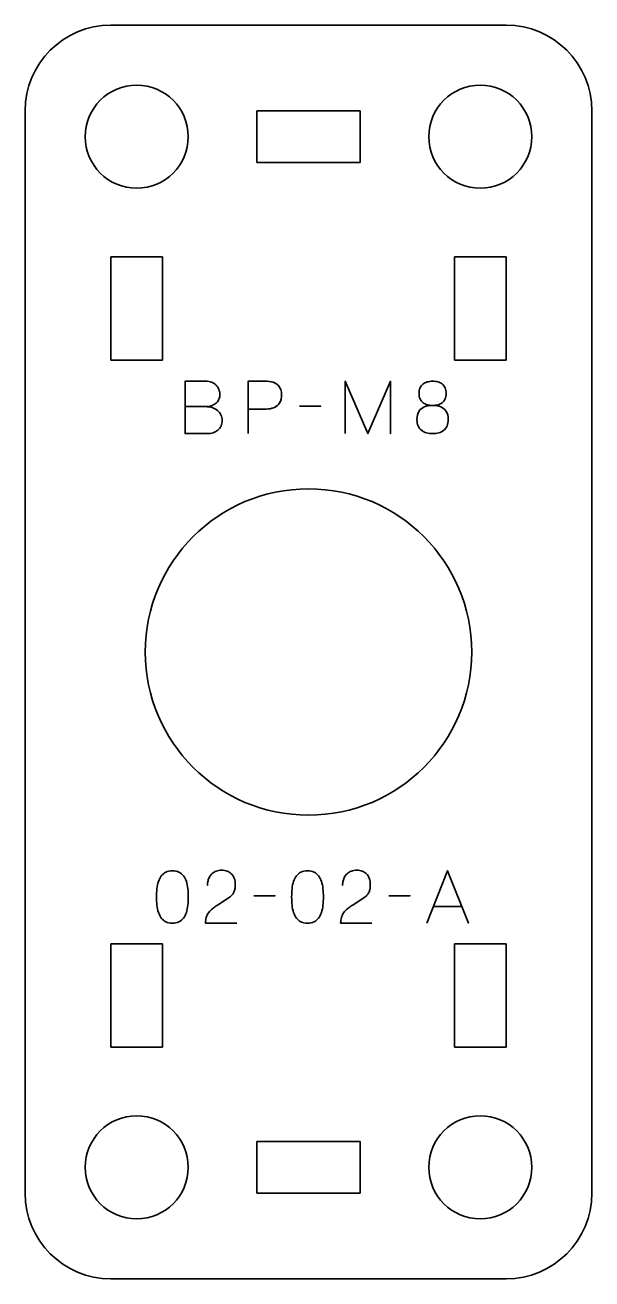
# Model space of a CAD drawing. Header units: centimetres. Extents: x -40 to 171, y -20 to 141.
# Drawn here: x 80.85 to 84.15, y 91.5 to 98.8 of the extents above; entities that cross this region are included whole.
import ezdxf

# ---------------------------------------------------------------- set-up
doc = ezdxf.new("R2010")
doc.units = ezdxf.units.CM
doc.header["$MEASUREMENT"] = 0
doc.layers.add('Layer 1', color=7, linetype='Continuous')

msp = doc.modelspace()

# ---------------------------------------------------------------- linework, layer by layer
at = {"layer": 'Layer 1', "color": 250, "lineweight": 35}
for points, knots in [([(83.65004, 91.50002), (83.65004, 91.50002), (81.35004, 91.50002), (81.35004, 91.50002), (81.35004, 91.50002), (81.07395, 91.50002), (80.85004, 91.72393), (80.85004, 92.00002), (80.85004, 92.00002), (80.85004, 92.00002), (80.85004, 98.30002), (80.85004, 98.30002), (80.85004, 98.30002), (80.85004, 98.57611), (81.07395, 98.80002), (81.35004, 98.80002), (81.35004, 98.80002), (81.35004, 98.80002), (83.65004, 98.80002), (83.65004, 98.80002), (83.65004, 98.80002), (83.92613, 98.80002), (84.15004, 98.57611), (84.15004, 98.30002), (84.15004, 98.30002), (84.15004, 98.30002), (84.15004, 92.00002), (84.15004, 92.00002), (84.15004, 92.00002), (84.15004, 91.72393), (83.92613, 91.50002), (83.65004, 91.50002)], [0, 0, 0, 0, 0.125, 0.125, 0.125, 0.125, 0.25, 0.25, 0.25, 0.25, 0.375, 0.375, 0.375, 0.375, 0.5, 0.5, 0.5, 0.5, 0.625, 0.625, 0.625, 0.625, 0.75, 0.75, 0.75, 0.75, 0.875, 0.875, 0.875, 0.875, 1, 1, 1, 1]), ([(81.20004, 98.15002), (81.20004, 98.31568), (81.33438, 98.45002), (81.50004, 98.45002), (81.50004, 98.45002), (81.6657, 98.45002), (81.80004, 98.31568), (81.80004, 98.15002), (81.80004, 98.15002), (81.80004, 97.98436), (81.6657, 97.85002), (81.50004, 97.85002), (81.50004, 97.85002), (81.33438, 97.85002), (81.20004, 97.98436), (81.20004, 98.15002)], [0, 0, 0, 0, 0.25, 0.25, 0.25, 0.25, 0.5, 0.5, 0.5, 0.5, 0.75, 0.75, 0.75, 0.75, 1, 1, 1, 1]), ([(83.20004, 98.15002), (83.20004, 98.31568), (83.33438, 98.45002), (83.50004, 98.45002), (83.50004, 98.45002), (83.6657, 98.45002), (83.80004, 98.31568), (83.80004, 98.15002), (83.80004, 98.15002), (83.80004, 97.98436), (83.6657, 97.85002), (83.50004, 97.85002), (83.50004, 97.85002), (83.33438, 97.85002), (83.20004, 97.98436), (83.20004, 98.15002)], [0, 0, 0, 0, 0.25, 0.25, 0.25, 0.25, 0.5, 0.5, 0.5, 0.5, 0.75, 0.75, 0.75, 0.75, 1, 1, 1, 1]), ([(82.20004, 98.00002), (82.20004, 98.00002), (82.20004, 98.30002), (82.20004, 98.30002), (82.20004, 98.30002), (82.20004, 98.30002), (82.80004, 98.30002), (82.80004, 98.30002), (82.80004, 98.30002), (82.80004, 98.30002), (82.80004, 98.00002), (82.80004, 98.00002), (82.80004, 98.00002), (82.80004, 98.00002), (82.20004, 98.00002), (82.20004, 98.00002)], [0, 0, 0, 0, 0.25, 0.25, 0.25, 0.25, 0.5, 0.5, 0.5, 0.5, 0.75, 0.75, 0.75, 0.75, 1, 1, 1, 1]), ([(81.35004, 96.85002), (81.35004, 96.85002), (81.35004, 97.45002), (81.35004, 97.45002), (81.35004, 97.45002), (81.35004, 97.45002), (81.65004, 97.45002), (81.65004, 97.45002), (81.65004, 97.45002), (81.65004, 97.45002), (81.65004, 96.85002), (81.65004, 96.85002), (81.65004, 96.85002), (81.65004, 96.85002), (81.35004, 96.85002), (81.35004, 96.85002)], [0, 0, 0, 0, 0.25, 0.25, 0.25, 0.25, 0.5, 0.5, 0.5, 0.5, 0.75, 0.75, 0.75, 0.75, 1, 1, 1, 1]), ([(83.35004, 96.85002), (83.35004, 96.85002), (83.35004, 97.45002), (83.35004, 97.45002), (83.35004, 97.45002), (83.35004, 97.45002), (83.65004, 97.45002), (83.65004, 97.45002), (83.65004, 97.45002), (83.65004, 97.45002), (83.65004, 96.85002), (83.65004, 96.85002), (83.65004, 96.85002), (83.65004, 96.85002), (83.35004, 96.85002), (83.35004, 96.85002)], [0, 0, 0, 0, 0.25, 0.25, 0.25, 0.25, 0.5, 0.5, 0.5, 0.5, 0.75, 0.75, 0.75, 0.75, 1, 1, 1, 1]), ([(82.5, 96.1), (83.02459, 96.1), (83.45, 95.67459), (83.45, 95.15), (83.45, 95.15), (83.45, 94.62541), (83.02459, 94.2), (82.5, 94.2), (82.5, 94.2), (81.97541, 94.2), (81.55, 94.62541), (81.55, 95.15), (81.55, 95.15), (81.55, 95.67459), (81.97541, 96.1), (82.5, 96.1)], [0, 0, 0, 0, 0.25, 0.25, 0.25, 0.25, 0.5, 0.5, 0.5, 0.5, 0.75, 0.75, 0.75, 0.75, 1, 1, 1, 1]), ([(81.35004, 92.85002), (81.35004, 92.85002), (81.35004, 93.45002), (81.35004, 93.45002), (81.35004, 93.45002), (81.35004, 93.45002), (81.65004, 93.45002), (81.65004, 93.45002), (81.65004, 93.45002), (81.65004, 93.45002), (81.65004, 92.85002), (81.65004, 92.85002), (81.65004, 92.85002), (81.65004, 92.85002), (81.35004, 92.85002), (81.35004, 92.85002)], [0, 0, 0, 0, 0.25, 0.25, 0.25, 0.25, 0.5, 0.5, 0.5, 0.5, 0.75, 0.75, 0.75, 0.75, 1, 1, 1, 1]), ([(83.35004, 92.85002), (83.35004, 92.85002), (83.35004, 93.45002), (83.35004, 93.45002), (83.35004, 93.45002), (83.35004, 93.45002), (83.65004, 93.45002), (83.65004, 93.45002), (83.65004, 93.45002), (83.65004, 93.45002), (83.65004, 92.85002), (83.65004, 92.85002), (83.65004, 92.85002), (83.65004, 92.85002), (83.35004, 92.85002), (83.35004, 92.85002)], [0, 0, 0, 0, 0.25, 0.25, 0.25, 0.25, 0.5, 0.5, 0.5, 0.5, 0.75, 0.75, 0.75, 0.75, 1, 1, 1, 1]), ([(81.20004, 92.15002), (81.20004, 92.31568), (81.33438, 92.45002), (81.50004, 92.45002), (81.50004, 92.45002), (81.6657, 92.45002), (81.80004, 92.31568), (81.80004, 92.15002), (81.80004, 92.15002), (81.80004, 91.98436), (81.6657, 91.85002), (81.50004, 91.85002), (81.50004, 91.85002), (81.33438, 91.85002), (81.20004, 91.98436), (81.20004, 92.15002)], [0, 0, 0, 0, 0.25, 0.25, 0.25, 0.25, 0.5, 0.5, 0.5, 0.5, 0.75, 0.75, 0.75, 0.75, 1, 1, 1, 1]), ([(83.20004, 92.15002), (83.20004, 92.31568), (83.33438, 92.45002), (83.50004, 92.45002), (83.50004, 92.45002), (83.6657, 92.45002), (83.80004, 92.31568), (83.80004, 92.15002), (83.80004, 92.15002), (83.80004, 91.98436), (83.6657, 91.85002), (83.50004, 91.85002), (83.50004, 91.85002), (83.33438, 91.85002), (83.20004, 91.98436), (83.20004, 92.15002)], [0, 0, 0, 0, 0.25, 0.25, 0.25, 0.25, 0.5, 0.5, 0.5, 0.5, 0.75, 0.75, 0.75, 0.75, 1, 1, 1, 1]), ([(82.20004, 92.00002), (82.20004, 92.00002), (82.20004, 92.30002), (82.20004, 92.30002), (82.20004, 92.30002), (82.20004, 92.30002), (82.80004, 92.30002), (82.80004, 92.30002), (82.80004, 92.30002), (82.80004, 92.30002), (82.80004, 92.00002), (82.80004, 92.00002), (82.80004, 92.00002), (82.80004, 92.00002), (82.20004, 92.00002), (82.20004, 92.00002)], [0, 0, 0, 0, 0.25, 0.25, 0.25, 0.25, 0.5, 0.5, 0.5, 0.5, 0.75, 0.75, 0.75, 0.75, 1, 1, 1, 1])]:
    msp.add_open_spline(points, degree=3, knots=knots, dxfattribs=at)
at = {"layer": 'Layer 1', "color": 30, "lineweight": 35}
for points, knots in [([(81.78182, 96.5786), (81.78182, 96.5786), (81.89908, 96.5786), (81.89908, 96.5786), (81.89908, 96.5786), (81.91432, 96.57867), (81.9273, 96.58078), (81.93824, 96.58495), (81.93824, 96.58495), (81.94911, 96.58904), (81.95792, 96.59461), (81.96477, 96.6016), (81.96477, 96.6016), (81.97161, 96.60858), (81.97655, 96.61648), (81.97966, 96.62523), (81.97966, 96.62523), (81.98269, 96.63391), (81.9841, 96.64294), (81.98375, 96.65225), (81.98375, 96.65225), (81.98332, 96.66157), (81.98135, 96.6706), (81.97782, 96.67942), (81.97782, 96.67942), (81.97436, 96.68824), (81.96914, 96.69621), (81.9623, 96.70334), (81.9623, 96.70334), (81.95546, 96.71046), (81.94692, 96.71611), (81.93655, 96.72027), (81.93655, 96.72027), (81.92617, 96.7245), (81.91397, 96.72669), (81.89993, 96.72676), (81.89993, 96.72676), (81.89993, 96.72676), (81.78182, 96.72676), (81.78182, 96.72676), (81.78182, 96.72676), (81.78182, 96.72676), (81.78182, 96.42154), (81.78182, 96.42154), (81.78182, 96.42154), (81.78182, 96.42154), (81.91178, 96.42154), (81.91178, 96.42154), (81.91178, 96.42154), (81.92392, 96.42154), (81.93521, 96.4233), (81.94565, 96.42676), (81.94565, 96.42676), (81.95609, 96.43029), (81.96519, 96.4353), (81.97309, 96.442), (81.97309, 96.442), (81.98093, 96.44863), (81.98706, 96.45668), (81.99144, 96.4662), (81.99144, 96.4662), (81.99581, 96.47573), (81.99807, 96.48652), (81.99814, 96.49859), (81.99814, 96.49859), (81.99786, 96.51072), (81.99532, 96.52166), (81.99045, 96.53146), (81.99045, 96.53146), (81.98558, 96.54127), (81.97881, 96.54967), (81.97006, 96.55672), (81.97006, 96.55672), (81.96131, 96.56371), (81.95087, 96.56914), (81.93887, 96.57288), (81.93887, 96.57288), (81.92688, 96.57662), (81.91362, 96.57852), (81.89908, 96.5786), (81.89908, 96.5786), (81.91362, 96.57852), (81.92688, 96.57662), (81.93887, 96.57288), (81.93887, 96.57288), (81.95087, 96.56914), (81.96131, 96.56371), (81.97006, 96.55672), (81.97006, 96.55672), (81.97881, 96.54967), (81.98558, 96.54127), (81.99045, 96.53146), (81.99045, 96.53146), (81.99532, 96.52166), (81.99786, 96.51072), (81.99814, 96.49859), (81.99814, 96.49859), (81.99807, 96.48652), (81.99581, 96.47573), (81.99144, 96.4662), (81.99144, 96.4662), (81.98706, 96.45668), (81.98093, 96.44863), (81.97309, 96.442), (81.97309, 96.442), (81.96519, 96.4353), (81.95609, 96.43029), (81.94565, 96.42676), (81.94565, 96.42676), (81.93521, 96.4233), (81.92392, 96.42154), (81.91178, 96.42154), (81.91178, 96.42154), (81.91178, 96.42154), (81.78182, 96.42154), (81.78182, 96.42154), (81.78182, 96.42154), (81.78182, 96.42154), (81.78182, 96.72676), (81.78182, 96.72676), (81.78182, 96.72676), (81.78182, 96.72676), (81.89993, 96.72676), (81.89993, 96.72676), (81.89993, 96.72676), (81.91397, 96.72669), (81.92617, 96.7245), (81.93655, 96.72027), (81.93655, 96.72027), (81.94692, 96.71611), (81.95546, 96.71046), (81.9623, 96.70334), (81.9623, 96.70334), (81.96914, 96.69621), (81.97436, 96.68824), (81.97782, 96.67942), (81.97782, 96.67942), (81.98135, 96.6706), (81.98332, 96.66157), (81.98375, 96.65225), (81.98375, 96.65225), (81.9841, 96.64294), (81.98269, 96.63391), (81.97966, 96.62523), (81.97966, 96.62523), (81.97655, 96.61648), (81.97161, 96.60858), (81.96477, 96.6016), (81.96477, 96.6016), (81.95792, 96.59461), (81.94911, 96.58904), (81.93824, 96.58495), (81.93824, 96.58495), (81.9273, 96.58078), (81.91432, 96.57867), (81.89908, 96.5786), (81.89908, 96.5786), (81.89908, 96.5786), (81.78182, 96.5786), (81.78182, 96.5786)], [0, 0, 0, 0, 0.025, 0.025, 0.025, 0.025, 0.05, 0.05, 0.05, 0.05, 0.075, 0.075, 0.075, 0.075, 0.1, 0.1, 0.1, 0.1, 0.125, 0.125, 0.125, 0.125, 0.15, 0.15, 0.15, 0.15, 0.175, 0.175, 0.175, 0.175, 0.2, 0.2, 0.2, 0.2, 0.225, 0.225, 0.225, 0.225, 0.25, 0.25, 0.25, 0.25, 0.275, 0.275, 0.275, 0.275, 0.3, 0.3, 0.3, 0.3, 0.325, 0.325, 0.325, 0.325, 0.35, 0.35, 0.35, 0.35, 0.375, 0.375, 0.375, 0.375, 0.4, 0.4, 0.4, 0.4, 0.425, 0.425, 0.425, 0.425, 0.45, 0.45, 0.45, 0.45, 0.475, 0.475, 0.475, 0.475, 0.5, 0.5, 0.5, 0.5, 0.525, 0.525, 0.525, 0.525, 0.55, 0.55, 0.55, 0.55, 0.575, 0.575, 0.575, 0.575, 0.6, 0.6, 0.6, 0.6, 0.625, 0.625, 0.625, 0.625, 0.65, 0.65, 0.65, 0.65, 0.675, 0.675, 0.675, 0.675, 0.7, 0.7, 0.7, 0.7, 0.725, 0.725, 0.725, 0.725, 0.75, 0.75, 0.75, 0.75, 0.775, 0.775, 0.775, 0.775, 0.8, 0.8, 0.8, 0.8, 0.825, 0.825, 0.825, 0.825, 0.85, 0.85, 0.85, 0.85, 0.875, 0.875, 0.875, 0.875, 0.9, 0.9, 0.9, 0.9, 0.925, 0.925, 0.925, 0.925, 0.95, 0.95, 0.95, 0.95, 0.975, 0.975, 0.975, 0.975, 1, 1, 1, 1]), ([(82.148, 96.42154), (82.148, 96.42154), (82.148, 96.72676), (82.148, 96.72676), (82.148, 96.72676), (82.148, 96.72676), (82.24537, 96.72676), (82.24537, 96.72676), (82.24537, 96.72676), (82.26484, 96.72669), (82.28085, 96.7245), (82.29348, 96.72027), (82.29348, 96.72027), (82.30604, 96.71611), (82.31592, 96.71032), (82.32305, 96.70298), (82.32305, 96.70298), (82.33017, 96.69572), (82.33525, 96.68739), (82.33836, 96.67801), (82.33836, 96.67801), (82.34139, 96.66862), (82.34315, 96.65882), (82.34358, 96.64844), (82.34358, 96.64844), (82.34407, 96.63807), (82.34287, 96.62791), (82.34005, 96.61804), (82.34005, 96.61804), (82.33716, 96.60816), (82.33229, 96.5992), (82.3253, 96.59115), (82.3253, 96.59115), (82.31839, 96.58311), (82.30901, 96.57669), (82.29722, 96.57196), (82.29722, 96.57196), (82.28544, 96.56717), (82.27084, 96.56477), (82.25341, 96.56463), (82.25341, 96.56463), (82.25341, 96.56463), (82.148, 96.56463), (82.148, 96.56463), (82.148, 96.56463), (82.148, 96.56463), (82.25341, 96.56463), (82.25341, 96.56463), (82.25341, 96.56463), (82.27048, 96.56477), (82.28495, 96.56717), (82.29666, 96.57196), (82.29666, 96.57196), (82.30844, 96.57669), (82.31783, 96.58311), (82.32488, 96.59115), (82.32488, 96.59115), (82.33187, 96.5992), (82.33688, 96.60816), (82.33984, 96.61804), (82.33984, 96.61804), (82.3428, 96.62791), (82.34407, 96.63807), (82.34358, 96.64844), (82.34358, 96.64844), (82.34315, 96.65882), (82.34139, 96.66862), (82.33822, 96.67801), (82.33822, 96.67801), (82.33511, 96.68739), (82.32989, 96.69572), (82.32276, 96.70298), (82.32276, 96.70298), (82.31557, 96.71032), (82.30569, 96.71611), (82.29313, 96.72027), (82.29313, 96.72027), (82.2805, 96.7245), (82.26463, 96.72669), (82.24537, 96.72676), (82.24537, 96.72676), (82.24537, 96.72676), (82.148, 96.72676), (82.148, 96.72676), (82.148, 96.72676), (82.148, 96.72676), (82.148, 96.42154), (82.148, 96.42154)], [0, 0, 0, 0, 0.0454545, 0.0454545, 0.0454545, 0.0454545, 0.0909091, 0.0909091, 0.0909091, 0.0909091, 0.1363636, 0.1363636, 0.1363636, 0.1363636, 0.1818182, 0.1818182, 0.1818182, 0.1818182, 0.2272727, 0.2272727, 0.2272727, 0.2272727, 0.2727273, 0.2727273, 0.2727273, 0.2727273, 0.3181818, 0.3181818, 0.3181818, 0.3181818, 0.3636364, 0.3636364, 0.3636364, 0.3636364, 0.4090909, 0.4090909, 0.4090909, 0.4090909, 0.4545455, 0.4545455, 0.4545455, 0.4545455, 0.5, 0.5, 0.5, 0.5, 0.5454545, 0.5454545, 0.5454545, 0.5454545, 0.5909091, 0.5909091, 0.5909091, 0.5909091, 0.6363636, 0.6363636, 0.6363636, 0.6363636, 0.6818182, 0.6818182, 0.6818182, 0.6818182, 0.7272727, 0.7272727, 0.7272727, 0.7272727, 0.7727273, 0.7727273, 0.7727273, 0.7727273, 0.8181818, 0.8181818, 0.8181818, 0.8181818, 0.8636364, 0.8636364, 0.8636364, 0.8636364, 0.9090909, 0.9090909, 0.9090909, 0.9090909, 0.9545455, 0.9545455, 0.9545455, 0.9545455, 1, 1, 1, 1]), ([(82.71441, 96.42154), (82.71441, 96.42154), (82.71441, 96.72676), (82.71441, 96.72676), (82.71441, 96.72676), (82.71441, 96.72676), (82.84564, 96.42154), (82.84564, 96.42154), (82.84564, 96.42154), (82.84564, 96.42154), (82.9773, 96.72676), (82.9773, 96.72676), (82.9773, 96.72676), (82.9773, 96.72676), (82.9773, 96.42154), (82.9773, 96.42154), (82.9773, 96.42154), (82.9773, 96.42154), (82.9773, 96.72676), (82.9773, 96.72676), (82.9773, 96.72676), (82.9773, 96.72676), (82.84564, 96.42154), (82.84564, 96.42154), (82.84564, 96.42154), (82.84564, 96.42154), (82.71441, 96.72676), (82.71441, 96.72676), (82.71441, 96.72676), (82.71441, 96.72676), (82.71441, 96.42154), (82.71441, 96.42154)], [0, 0, 0, 0, 0.125, 0.125, 0.125, 0.125, 0.25, 0.25, 0.25, 0.25, 0.375, 0.375, 0.375, 0.375, 0.5, 0.5, 0.5, 0.5, 0.625, 0.625, 0.625, 0.625, 0.75, 0.75, 0.75, 0.75, 0.875, 0.875, 0.875, 0.875, 1, 1, 1, 1]), ([(83.22241, 96.58537), (83.23327, 96.58537), (83.24343, 96.58664), (83.25296, 96.58918), (83.25296, 96.58918), (83.26241, 96.59179), (83.27074, 96.59588), (83.278, 96.60146), (83.278, 96.60146), (83.2852, 96.60703), (83.29084, 96.6143), (83.29494, 96.62326), (83.29494, 96.62326), (83.29903, 96.63215), (83.30107, 96.64294), (83.30114, 96.65564), (83.30114, 96.65564), (83.30107, 96.66834), (83.2991, 96.67921), (83.29522, 96.68824), (83.29522, 96.68824), (83.29134, 96.69727), (83.28583, 96.70468), (83.27878, 96.71039), (83.27878, 96.71039), (83.27172, 96.71604), (83.2634, 96.7202), (83.2538, 96.72281), (83.2538, 96.72281), (83.24428, 96.72542), (83.23376, 96.72655), (83.22241, 96.72634), (83.22241, 96.72634), (83.21105, 96.7262), (83.20053, 96.72471), (83.19101, 96.7221), (83.19101, 96.7221), (83.18141, 96.71942), (83.17309, 96.71533), (83.16603, 96.70976), (83.16603, 96.70976), (83.15898, 96.70418), (83.15347, 96.69692), (83.14959, 96.68803), (83.14959, 96.68803), (83.14571, 96.67907), (83.14374, 96.66834), (83.14367, 96.65564), (83.14367, 96.65564), (83.14374, 96.64294), (83.14578, 96.63215), (83.14988, 96.62326), (83.14988, 96.62326), (83.15397, 96.6143), (83.15961, 96.60703), (83.16688, 96.60146), (83.16688, 96.60146), (83.17408, 96.59588), (83.1824, 96.59179), (83.19186, 96.58918), (83.19186, 96.58918), (83.20138, 96.58664), (83.21154, 96.58537), (83.22241, 96.58537)], [0, 0, 0, 0, 0.0625, 0.0625, 0.0625, 0.0625, 0.125, 0.125, 0.125, 0.125, 0.1875, 0.1875, 0.1875, 0.1875, 0.25, 0.25, 0.25, 0.25, 0.3125, 0.3125, 0.3125, 0.3125, 0.375, 0.375, 0.375, 0.375, 0.4375, 0.4375, 0.4375, 0.4375, 0.5, 0.5, 0.5, 0.5, 0.5625, 0.5625, 0.5625, 0.5625, 0.625, 0.625, 0.625, 0.625, 0.6875, 0.6875, 0.6875, 0.6875, 0.75, 0.75, 0.75, 0.75, 0.8125, 0.8125, 0.8125, 0.8125, 0.875, 0.875, 0.875, 0.875, 0.9375, 0.9375, 0.9375, 0.9375, 1, 1, 1, 1]), ([(83.22241, 96.58537), (83.23327, 96.58537), (83.24343, 96.58664), (83.25296, 96.58918), (83.25296, 96.58918), (83.26241, 96.59179), (83.27074, 96.59588), (83.278, 96.60146), (83.278, 96.60146), (83.2852, 96.60703), (83.29084, 96.6143), (83.29494, 96.62326), (83.29494, 96.62326), (83.29903, 96.63215), (83.30107, 96.64294), (83.30114, 96.65564), (83.30114, 96.65564), (83.30107, 96.66834), (83.2991, 96.67921), (83.29522, 96.68824), (83.29522, 96.68824), (83.29134, 96.69727), (83.28583, 96.70468), (83.27878, 96.71039), (83.27878, 96.71039), (83.27172, 96.71604), (83.2634, 96.7202), (83.2538, 96.72281), (83.2538, 96.72281), (83.24428, 96.72542), (83.23376, 96.72655), (83.22241, 96.72634), (83.22241, 96.72634), (83.21105, 96.7262), (83.20053, 96.72471), (83.19101, 96.7221), (83.19101, 96.7221), (83.18141, 96.71942), (83.17309, 96.71533), (83.16603, 96.70976), (83.16603, 96.70976), (83.15898, 96.70418), (83.15347, 96.69692), (83.14959, 96.68803), (83.14959, 96.68803), (83.14571, 96.67907), (83.14374, 96.66834), (83.14367, 96.65564), (83.14367, 96.65564), (83.14374, 96.64294), (83.14578, 96.63215), (83.14988, 96.62326), (83.14988, 96.62326), (83.15397, 96.6143), (83.15961, 96.60703), (83.16688, 96.60146), (83.16688, 96.60146), (83.17408, 96.59588), (83.1824, 96.59179), (83.19186, 96.58918), (83.19186, 96.58918), (83.20138, 96.58664), (83.21154, 96.58537), (83.22241, 96.58537)], [0, 0, 0, 0, 0.0625, 0.0625, 0.0625, 0.0625, 0.125, 0.125, 0.125, 0.125, 0.1875, 0.1875, 0.1875, 0.1875, 0.25, 0.25, 0.25, 0.25, 0.3125, 0.3125, 0.3125, 0.3125, 0.375, 0.375, 0.375, 0.375, 0.4375, 0.4375, 0.4375, 0.4375, 0.5, 0.5, 0.5, 0.5, 0.5625, 0.5625, 0.5625, 0.5625, 0.625, 0.625, 0.625, 0.625, 0.6875, 0.6875, 0.6875, 0.6875, 0.75, 0.75, 0.75, 0.75, 0.8125, 0.8125, 0.8125, 0.8125, 0.875, 0.875, 0.875, 0.875, 0.9375, 0.9375, 0.9375, 0.9375, 1, 1, 1, 1]), ([(82.44856, 96.58114), (82.44856, 96.58114), (82.57175, 96.58114), (82.57175, 96.58114), (82.57175, 96.58114), (82.57175, 96.58114), (82.44856, 96.58114), (82.44856, 96.58114)], [0, 0, 0, 0, 0.5, 0.5, 0.5, 0.5, 1, 1, 1, 1]), ([(83.22241, 96.42154), (83.23511, 96.42154), (83.24696, 96.42302), (83.25797, 96.42613), (83.25797, 96.42613), (83.26897, 96.42923), (83.27864, 96.4341), (83.28703, 96.44073), (83.28703, 96.44073), (83.29536, 96.44729), (83.30192, 96.45576), (83.30665, 96.4662), (83.30665, 96.4662), (83.31138, 96.47657), (83.31377, 96.48906), (83.31384, 96.50367), (83.31384, 96.50367), (83.3137, 96.52307), (83.30989, 96.5388), (83.30234, 96.5508), (83.30234, 96.5508), (83.2948, 96.56286), (83.28421, 96.57161), (83.27059, 96.57718), (83.27059, 96.57718), (83.25691, 96.58269), (83.24089, 96.58544), (83.22241, 96.58537), (83.22241, 96.58537), (83.20399, 96.58544), (83.1879, 96.58269), (83.17436, 96.57718), (83.17436, 96.57718), (83.16074, 96.57161), (83.15023, 96.56286), (83.14275, 96.5508), (83.14275, 96.5508), (83.13527, 96.5388), (83.13146, 96.52307), (83.13139, 96.50367), (83.13139, 96.50367), (83.13146, 96.48906), (83.13386, 96.47657), (83.13859, 96.4662), (83.13859, 96.4662), (83.14331, 96.45576), (83.1498, 96.44729), (83.1582, 96.44073), (83.1582, 96.44073), (83.16653, 96.4341), (83.17612, 96.42923), (83.18713, 96.42613), (83.18713, 96.42613), (83.19806, 96.42302), (83.20985, 96.42154), (83.22241, 96.42154)], [0, 0, 0, 0, 0.0714286, 0.0714286, 0.0714286, 0.0714286, 0.1428571, 0.1428571, 0.1428571, 0.1428571, 0.2142857, 0.2142857, 0.2142857, 0.2142857, 0.2857143, 0.2857143, 0.2857143, 0.2857143, 0.3571429, 0.3571429, 0.3571429, 0.3571429, 0.4285714, 0.4285714, 0.4285714, 0.4285714, 0.5, 0.5, 0.5, 0.5, 0.5714286, 0.5714286, 0.5714286, 0.5714286, 0.6428571, 0.6428571, 0.6428571, 0.6428571, 0.7142857, 0.7142857, 0.7142857, 0.7142857, 0.7857143, 0.7857143, 0.7857143, 0.7857143, 0.8571429, 0.8571429, 0.8571429, 0.8571429, 0.9285714, 0.9285714, 0.9285714, 0.9285714, 1, 1, 1, 1]), ([(83.22241, 96.42154), (83.23511, 96.42154), (83.24696, 96.42302), (83.25797, 96.42613), (83.25797, 96.42613), (83.26897, 96.42923), (83.27864, 96.4341), (83.28703, 96.44073), (83.28703, 96.44073), (83.29536, 96.44729), (83.30192, 96.45576), (83.30665, 96.4662), (83.30665, 96.4662), (83.31138, 96.47657), (83.31377, 96.48906), (83.31384, 96.50367), (83.31384, 96.50367), (83.3137, 96.52307), (83.30989, 96.5388), (83.30234, 96.5508), (83.30234, 96.5508), (83.2948, 96.56286), (83.28421, 96.57161), (83.27059, 96.57718), (83.27059, 96.57718), (83.25691, 96.58269), (83.24089, 96.58544), (83.22241, 96.58537), (83.22241, 96.58537), (83.20399, 96.58544), (83.1879, 96.58269), (83.17436, 96.57718), (83.17436, 96.57718), (83.16074, 96.57161), (83.15023, 96.56286), (83.14275, 96.5508), (83.14275, 96.5508), (83.13527, 96.5388), (83.13146, 96.52307), (83.13139, 96.50367), (83.13139, 96.50367), (83.13146, 96.48906), (83.13386, 96.47657), (83.13859, 96.4662), (83.13859, 96.4662), (83.14331, 96.45576), (83.1498, 96.44729), (83.1582, 96.44073), (83.1582, 96.44073), (83.16653, 96.4341), (83.17612, 96.42923), (83.18713, 96.42613), (83.18713, 96.42613), (83.19806, 96.42302), (83.20985, 96.42154), (83.22241, 96.42154)], [0, 0, 0, 0, 0.0714286, 0.0714286, 0.0714286, 0.0714286, 0.1428571, 0.1428571, 0.1428571, 0.1428571, 0.2142857, 0.2142857, 0.2142857, 0.2142857, 0.2857143, 0.2857143, 0.2857143, 0.2857143, 0.3571429, 0.3571429, 0.3571429, 0.3571429, 0.4285714, 0.4285714, 0.4285714, 0.4285714, 0.5, 0.5, 0.5, 0.5, 0.5714286, 0.5714286, 0.5714286, 0.5714286, 0.6428571, 0.6428571, 0.6428571, 0.6428571, 0.7142857, 0.7142857, 0.7142857, 0.7142857, 0.7857143, 0.7857143, 0.7857143, 0.7857143, 0.8571429, 0.8571429, 0.8571429, 0.8571429, 0.9285714, 0.9285714, 0.9285714, 0.9285714, 1, 1, 1, 1]), ([(82.08197, 93.57154), (82.08197, 93.57154), (81.90036, 93.57154), (81.90036, 93.57154), (81.90036, 93.57154), (81.90071, 93.58382), (81.90226, 93.59468), (81.90488, 93.604), (81.90488, 93.604), (81.90756, 93.61331), (81.91115, 93.62149), (81.9156, 93.62855), (81.9156, 93.62855), (81.92012, 93.6356), (81.92527, 93.64188), (81.93112, 93.64739), (81.93112, 93.64739), (81.93698, 93.65296), (81.94326, 93.65804), (81.95003, 93.66284), (81.95003, 93.66284), (81.9568, 93.66757), (81.96379, 93.67229), (81.97106, 93.67695), (81.97106, 93.67695), (81.97106, 93.67695), (82.04345, 93.72521), (82.04345, 93.72521), (82.04345, 93.72521), (82.05085, 93.73043), (82.05664, 93.73614), (82.06073, 93.74228), (82.06073, 93.74228), (82.06489, 93.74842), (82.06779, 93.75491), (82.06955, 93.76176), (82.06955, 93.76176), (82.07124, 93.76853), (82.0723, 93.77551), (82.07265, 93.78257), (82.07265, 93.78257), (82.07301, 93.7897), (82.07315, 93.79682), (82.07308, 93.80395), (82.07308, 93.80395), (82.07308, 93.8098), (82.0723, 93.81608), (82.07075, 93.82286), (82.07075, 93.82286), (82.06913, 93.82956), (82.06659, 93.83626), (82.06299, 93.84289), (82.06299, 93.84289), (82.05939, 93.84953), (82.05459, 93.85559), (82.0486, 93.8611), (82.0486, 93.8611), (82.0426, 93.86653), (82.03519, 93.8709), (82.02637, 93.87422), (82.02637, 93.87422), (82.01755, 93.87754), (82.00718, 93.87923), (81.99519, 93.8793), (81.99519, 93.8793), (81.98312, 93.87923), (81.97247, 93.87754), (81.96329, 93.87429), (81.96329, 93.87429), (81.95412, 93.87105), (81.94629, 93.86653), (81.9398, 93.86082), (81.9398, 93.86082), (81.93331, 93.8551), (81.92809, 93.84847), (81.924, 93.84106), (81.924, 93.84106), (81.9199, 93.83365), (81.91694, 93.82575), (81.91504, 93.81742), (81.91504, 93.81742), (81.91313, 93.8091), (81.91221, 93.80063), (81.91221, 93.79209), (81.91221, 93.79209), (81.91221, 93.80063), (81.91313, 93.8091), (81.91504, 93.81742), (81.91504, 93.81742), (81.91694, 93.82575), (81.9199, 93.83365), (81.924, 93.84106), (81.924, 93.84106), (81.92809, 93.84847), (81.93331, 93.8551), (81.9398, 93.86082), (81.9398, 93.86082), (81.94629, 93.86653), (81.95412, 93.87105), (81.96329, 93.87429), (81.96329, 93.87429), (81.97247, 93.87754), (81.98312, 93.87923), (81.99519, 93.8793), (81.99519, 93.8793), (82.00718, 93.87923), (82.01755, 93.87754), (82.02637, 93.87422), (82.02637, 93.87422), (82.03519, 93.8709), (82.0426, 93.86653), (82.0486, 93.8611), (82.0486, 93.8611), (82.05459, 93.85559), (82.05939, 93.84953), (82.06299, 93.84289), (82.06299, 93.84289), (82.06659, 93.83626), (82.06913, 93.82956), (82.07075, 93.82286), (82.07075, 93.82286), (82.0723, 93.81608), (82.07308, 93.8098), (82.07308, 93.80395), (82.07308, 93.80395), (82.07315, 93.79682), (82.07301, 93.7897), (82.07265, 93.78257), (82.07265, 93.78257), (82.0723, 93.77551), (82.07124, 93.76853), (82.06955, 93.76176), (82.06955, 93.76176), (82.06779, 93.75491), (82.06489, 93.74842), (82.06073, 93.74228), (82.06073, 93.74228), (82.05664, 93.73614), (82.05085, 93.73043), (82.04345, 93.72521), (82.04345, 93.72521), (82.04345, 93.72521), (81.97106, 93.67695), (81.97106, 93.67695), (81.97106, 93.67695), (81.96379, 93.67229), (81.9568, 93.66757), (81.95003, 93.66284), (81.95003, 93.66284), (81.94326, 93.65804), (81.93698, 93.65296), (81.93112, 93.64739), (81.93112, 93.64739), (81.92527, 93.64188), (81.92012, 93.6356), (81.9156, 93.62855), (81.9156, 93.62855), (81.91115, 93.62149), (81.90756, 93.61331), (81.90488, 93.604), (81.90488, 93.604), (81.90226, 93.59468), (81.90071, 93.58382), (81.90036, 93.57154), (81.90036, 93.57154), (81.90036, 93.57154), (82.08197, 93.57154), (82.08197, 93.57154)], [0, 0, 0, 0, 0.0238095, 0.0238095, 0.0238095, 0.0238095, 0.047619, 0.047619, 0.047619, 0.047619, 0.0714286, 0.0714286, 0.0714286, 0.0714286, 0.0952381, 0.0952381, 0.0952381, 0.0952381, 0.1190476, 0.1190476, 0.1190476, 0.1190476, 0.1428571, 0.1428571, 0.1428571, 0.1428571, 0.1666667, 0.1666667, 0.1666667, 0.1666667, 0.1904762, 0.1904762, 0.1904762, 0.1904762, 0.2142857, 0.2142857, 0.2142857, 0.2142857, 0.2380952, 0.2380952, 0.2380952, 0.2380952, 0.2619048, 0.2619048, 0.2619048, 0.2619048, 0.2857143, 0.2857143, 0.2857143, 0.2857143, 0.3095238, 0.3095238, 0.3095238, 0.3095238, 0.3333333, 0.3333333, 0.3333333, 0.3333333, 0.3571429, 0.3571429, 0.3571429, 0.3571429, 0.3809524, 0.3809524, 0.3809524, 0.3809524, 0.4047619, 0.4047619, 0.4047619, 0.4047619, 0.4285714, 0.4285714, 0.4285714, 0.4285714, 0.452381, 0.452381, 0.452381, 0.452381, 0.4761905, 0.4761905, 0.4761905, 0.4761905, 0.5, 0.5, 0.5, 0.5, 0.5238095, 0.5238095, 0.5238095, 0.5238095, 0.547619, 0.547619, 0.547619, 0.547619, 0.5714286, 0.5714286, 0.5714286, 0.5714286, 0.5952381, 0.5952381, 0.5952381, 0.5952381, 0.6190476, 0.6190476, 0.6190476, 0.6190476, 0.6428571, 0.6428571, 0.6428571, 0.6428571, 0.6666667, 0.6666667, 0.6666667, 0.6666667, 0.6904762, 0.6904762, 0.6904762, 0.6904762, 0.7142857, 0.7142857, 0.7142857, 0.7142857, 0.7380952, 0.7380952, 0.7380952, 0.7380952, 0.7619048, 0.7619048, 0.7619048, 0.7619048, 0.7857143, 0.7857143, 0.7857143, 0.7857143, 0.8095238, 0.8095238, 0.8095238, 0.8095238, 0.8333333, 0.8333333, 0.8333333, 0.8333333, 0.8571429, 0.8571429, 0.8571429, 0.8571429, 0.8809524, 0.8809524, 0.8809524, 0.8809524, 0.9047619, 0.9047619, 0.9047619, 0.9047619, 0.9285714, 0.9285714, 0.9285714, 0.9285714, 0.952381, 0.952381, 0.952381, 0.952381, 0.9761905, 0.9761905, 0.9761905, 0.9761905, 1, 1, 1, 1]), ([(82.86851, 93.57154), (82.86851, 93.57154), (82.6869, 93.57154), (82.6869, 93.57154), (82.6869, 93.57154), (82.68725, 93.58382), (82.6888, 93.59468), (82.69142, 93.604), (82.69142, 93.604), (82.6941, 93.61331), (82.69769, 93.62149), (82.70214, 93.62855), (82.70214, 93.62855), (82.70666, 93.6356), (82.71181, 93.64188), (82.71766, 93.64739), (82.71766, 93.64739), (82.72352, 93.65296), (82.7298, 93.65804), (82.73657, 93.66284), (82.73657, 93.66284), (82.74334, 93.66757), (82.75033, 93.67229), (82.7576, 93.67695), (82.7576, 93.67695), (82.7576, 93.67695), (82.82999, 93.72521), (82.82999, 93.72521), (82.82999, 93.72521), (82.83739, 93.73043), (82.84318, 93.73614), (82.84727, 93.74228), (82.84727, 93.74228), (82.85143, 93.74842), (82.85433, 93.75491), (82.85609, 93.76176), (82.85609, 93.76176), (82.85778, 93.76853), (82.85884, 93.77551), (82.85919, 93.78257), (82.85919, 93.78257), (82.85955, 93.7897), (82.85969, 93.79682), (82.85962, 93.80395), (82.85962, 93.80395), (82.85962, 93.8098), (82.85884, 93.81608), (82.85729, 93.82286), (82.85729, 93.82286), (82.85567, 93.82956), (82.85313, 93.83626), (82.84953, 93.84289), (82.84953, 93.84289), (82.84593, 93.84953), (82.84113, 93.85559), (82.83514, 93.8611), (82.83514, 93.8611), (82.82914, 93.86653), (82.82173, 93.8709), (82.81291, 93.87422), (82.81291, 93.87422), (82.80409, 93.87754), (82.79372, 93.87923), (82.78173, 93.8793), (82.78173, 93.8793), (82.76966, 93.87923), (82.75901, 93.87754), (82.74983, 93.87429), (82.74983, 93.87429), (82.74066, 93.87105), (82.73283, 93.86653), (82.72634, 93.86082), (82.72634, 93.86082), (82.71985, 93.8551), (82.71463, 93.84847), (82.71054, 93.84106), (82.71054, 93.84106), (82.70644, 93.83365), (82.70348, 93.82575), (82.70158, 93.81742), (82.70158, 93.81742), (82.69967, 93.8091), (82.69875, 93.80063), (82.69875, 93.79209), (82.69875, 93.79209), (82.69875, 93.80063), (82.69967, 93.8091), (82.70158, 93.81742), (82.70158, 93.81742), (82.70348, 93.82575), (82.70644, 93.83365), (82.71054, 93.84106), (82.71054, 93.84106), (82.71463, 93.84847), (82.71985, 93.8551), (82.72634, 93.86082), (82.72634, 93.86082), (82.73283, 93.86653), (82.74066, 93.87105), (82.74983, 93.87429), (82.74983, 93.87429), (82.75901, 93.87754), (82.76966, 93.87923), (82.78173, 93.8793), (82.78173, 93.8793), (82.79372, 93.87923), (82.80409, 93.87754), (82.81291, 93.87422), (82.81291, 93.87422), (82.82173, 93.8709), (82.82914, 93.86653), (82.83514, 93.8611), (82.83514, 93.8611), (82.84113, 93.85559), (82.84593, 93.84953), (82.84953, 93.84289), (82.84953, 93.84289), (82.85313, 93.83626), (82.85567, 93.82956), (82.85729, 93.82286), (82.85729, 93.82286), (82.85884, 93.81608), (82.85962, 93.8098), (82.85962, 93.80395), (82.85962, 93.80395), (82.85969, 93.79682), (82.85955, 93.7897), (82.85919, 93.78257), (82.85919, 93.78257), (82.85884, 93.77551), (82.85778, 93.76853), (82.85609, 93.76176), (82.85609, 93.76176), (82.85433, 93.75491), (82.85143, 93.74842), (82.84727, 93.74228), (82.84727, 93.74228), (82.84318, 93.73614), (82.83739, 93.73043), (82.82999, 93.72521), (82.82999, 93.72521), (82.82999, 93.72521), (82.7576, 93.67695), (82.7576, 93.67695), (82.7576, 93.67695), (82.75033, 93.67229), (82.74334, 93.66757), (82.73657, 93.66284), (82.73657, 93.66284), (82.7298, 93.65804), (82.72352, 93.65296), (82.71766, 93.64739), (82.71766, 93.64739), (82.71181, 93.64188), (82.70666, 93.6356), (82.70214, 93.62855), (82.70214, 93.62855), (82.69769, 93.62149), (82.6941, 93.61331), (82.69142, 93.604), (82.69142, 93.604), (82.6888, 93.59468), (82.68725, 93.58382), (82.6869, 93.57154), (82.6869, 93.57154), (82.6869, 93.57154), (82.86851, 93.57154), (82.86851, 93.57154)], [0, 0, 0, 0, 0.0238095, 0.0238095, 0.0238095, 0.0238095, 0.047619, 0.047619, 0.047619, 0.047619, 0.0714286, 0.0714286, 0.0714286, 0.0714286, 0.0952381, 0.0952381, 0.0952381, 0.0952381, 0.1190476, 0.1190476, 0.1190476, 0.1190476, 0.1428571, 0.1428571, 0.1428571, 0.1428571, 0.1666667, 0.1666667, 0.1666667, 0.1666667, 0.1904762, 0.1904762, 0.1904762, 0.1904762, 0.2142857, 0.2142857, 0.2142857, 0.2142857, 0.2380952, 0.2380952, 0.2380952, 0.2380952, 0.2619048, 0.2619048, 0.2619048, 0.2619048, 0.2857143, 0.2857143, 0.2857143, 0.2857143, 0.3095238, 0.3095238, 0.3095238, 0.3095238, 0.3333333, 0.3333333, 0.3333333, 0.3333333, 0.3571429, 0.3571429, 0.3571429, 0.3571429, 0.3809524, 0.3809524, 0.3809524, 0.3809524, 0.4047619, 0.4047619, 0.4047619, 0.4047619, 0.4285714, 0.4285714, 0.4285714, 0.4285714, 0.452381, 0.452381, 0.452381, 0.452381, 0.4761905, 0.4761905, 0.4761905, 0.4761905, 0.5, 0.5, 0.5, 0.5, 0.5238095, 0.5238095, 0.5238095, 0.5238095, 0.547619, 0.547619, 0.547619, 0.547619, 0.5714286, 0.5714286, 0.5714286, 0.5714286, 0.5952381, 0.5952381, 0.5952381, 0.5952381, 0.6190476, 0.6190476, 0.6190476, 0.6190476, 0.6428571, 0.6428571, 0.6428571, 0.6428571, 0.6666667, 0.6666667, 0.6666667, 0.6666667, 0.6904762, 0.6904762, 0.6904762, 0.6904762, 0.7142857, 0.7142857, 0.7142857, 0.7142857, 0.7380952, 0.7380952, 0.7380952, 0.7380952, 0.7619048, 0.7619048, 0.7619048, 0.7619048, 0.7857143, 0.7857143, 0.7857143, 0.7857143, 0.8095238, 0.8095238, 0.8095238, 0.8095238, 0.8333333, 0.8333333, 0.8333333, 0.8333333, 0.8571429, 0.8571429, 0.8571429, 0.8571429, 0.8809524, 0.8809524, 0.8809524, 0.8809524, 0.9047619, 0.9047619, 0.9047619, 0.9047619, 0.9285714, 0.9285714, 0.9285714, 0.9285714, 0.952381, 0.952381, 0.952381, 0.952381, 0.9761905, 0.9761905, 0.9761905, 0.9761905, 1, 1, 1, 1]), ([(81.70775, 93.57154), (81.72256, 93.57161), (81.73533, 93.57422), (81.74599, 93.5793), (81.74599, 93.5793), (81.75657, 93.58438), (81.76539, 93.59165), (81.77244, 93.60089), (81.77244, 93.60089), (81.77943, 93.6102), (81.78493, 93.62121), (81.78902, 93.63391), (81.78902, 93.63391), (81.79305, 93.64661), (81.79594, 93.66051), (81.79756, 93.67575), (81.79756, 93.67575), (81.79926, 93.69099), (81.8001, 93.70701), (81.80003, 93.72394), (81.80003, 93.72394), (81.8001, 93.7408), (81.79926, 93.75682), (81.79756, 93.77199), (81.79756, 93.77199), (81.79594, 93.78716), (81.79305, 93.80113), (81.78902, 93.81383), (81.78902, 93.81383), (81.78493, 93.82646), (81.77943, 93.83746), (81.77244, 93.84685), (81.77244, 93.84685), (81.76539, 93.85616), (81.75657, 93.86343), (81.74599, 93.86851), (81.74599, 93.86851), (81.73533, 93.87366), (81.72256, 93.87627), (81.70775, 93.87634), (81.70775, 93.87634), (81.69293, 93.87627), (81.68016, 93.87366), (81.6695, 93.86851), (81.6695, 93.86851), (81.65892, 93.86343), (81.6501, 93.85616), (81.64305, 93.84685), (81.64305, 93.84685), (81.63606, 93.83746), (81.63056, 93.82646), (81.62647, 93.81383), (81.62647, 93.81383), (81.62244, 93.80113), (81.61955, 93.78716), (81.61793, 93.77199), (81.61793, 93.77199), (81.61624, 93.75682), (81.61539, 93.7408), (81.61546, 93.72394), (81.61546, 93.72394), (81.61539, 93.70701), (81.61624, 93.69099), (81.61793, 93.67575), (81.61793, 93.67575), (81.61955, 93.66051), (81.62244, 93.64661), (81.62647, 93.63391), (81.62647, 93.63391), (81.63056, 93.62121), (81.63606, 93.6102), (81.64305, 93.60089), (81.64305, 93.60089), (81.6501, 93.59165), (81.65892, 93.58438), (81.6695, 93.5793), (81.6695, 93.5793), (81.68016, 93.57422), (81.69293, 93.57161), (81.70775, 93.57154)], [0, 0, 0, 0, 0.05, 0.05, 0.05, 0.05, 0.1, 0.1, 0.1, 0.1, 0.15, 0.15, 0.15, 0.15, 0.2, 0.2, 0.2, 0.2, 0.25, 0.25, 0.25, 0.25, 0.3, 0.3, 0.3, 0.3, 0.35, 0.35, 0.35, 0.35, 0.4, 0.4, 0.4, 0.4, 0.45, 0.45, 0.45, 0.45, 0.5, 0.5, 0.5, 0.5, 0.55, 0.55, 0.55, 0.55, 0.6, 0.6, 0.6, 0.6, 0.65, 0.65, 0.65, 0.65, 0.7, 0.7, 0.7, 0.7, 0.75, 0.75, 0.75, 0.75, 0.8, 0.8, 0.8, 0.8, 0.85, 0.85, 0.85, 0.85, 0.9, 0.9, 0.9, 0.9, 0.95, 0.95, 0.95, 0.95, 1, 1, 1, 1]), ([(81.70775, 93.57154), (81.72256, 93.57161), (81.73533, 93.57422), (81.74599, 93.5793), (81.74599, 93.5793), (81.75657, 93.58438), (81.76539, 93.59165), (81.77244, 93.60089), (81.77244, 93.60089), (81.77943, 93.6102), (81.78493, 93.62121), (81.78902, 93.63391), (81.78902, 93.63391), (81.79305, 93.64661), (81.79594, 93.66051), (81.79756, 93.67575), (81.79756, 93.67575), (81.79926, 93.69099), (81.8001, 93.70701), (81.80003, 93.72394), (81.80003, 93.72394), (81.8001, 93.7408), (81.79926, 93.75682), (81.79756, 93.77199), (81.79756, 93.77199), (81.79594, 93.78716), (81.79305, 93.80113), (81.78902, 93.81383), (81.78902, 93.81383), (81.78493, 93.82646), (81.77943, 93.83746), (81.77244, 93.84685), (81.77244, 93.84685), (81.76539, 93.85616), (81.75657, 93.86343), (81.74599, 93.86851), (81.74599, 93.86851), (81.73533, 93.87366), (81.72256, 93.87627), (81.70775, 93.87634), (81.70775, 93.87634), (81.69293, 93.87627), (81.68016, 93.87366), (81.6695, 93.86851), (81.6695, 93.86851), (81.65892, 93.86343), (81.6501, 93.85616), (81.64305, 93.84685), (81.64305, 93.84685), (81.63606, 93.83746), (81.63056, 93.82646), (81.62647, 93.81383), (81.62647, 93.81383), (81.62244, 93.80113), (81.61955, 93.78716), (81.61793, 93.77199), (81.61793, 93.77199), (81.61624, 93.75682), (81.61539, 93.7408), (81.61546, 93.72394), (81.61546, 93.72394), (81.61539, 93.70701), (81.61624, 93.69099), (81.61793, 93.67575), (81.61793, 93.67575), (81.61955, 93.66051), (81.62244, 93.64661), (81.62647, 93.63391), (81.62647, 93.63391), (81.63056, 93.62121), (81.63606, 93.6102), (81.64305, 93.60089), (81.64305, 93.60089), (81.6501, 93.59165), (81.65892, 93.58438), (81.6695, 93.5793), (81.6695, 93.5793), (81.68016, 93.57422), (81.69293, 93.57161), (81.70775, 93.57154)], [0, 0, 0, 0, 0.05, 0.05, 0.05, 0.05, 0.1, 0.1, 0.1, 0.1, 0.15, 0.15, 0.15, 0.15, 0.2, 0.2, 0.2, 0.2, 0.25, 0.25, 0.25, 0.25, 0.3, 0.3, 0.3, 0.3, 0.35, 0.35, 0.35, 0.35, 0.4, 0.4, 0.4, 0.4, 0.45, 0.45, 0.45, 0.45, 0.5, 0.5, 0.5, 0.5, 0.55, 0.55, 0.55, 0.55, 0.6, 0.6, 0.6, 0.6, 0.65, 0.65, 0.65, 0.65, 0.7, 0.7, 0.7, 0.7, 0.75, 0.75, 0.75, 0.75, 0.8, 0.8, 0.8, 0.8, 0.85, 0.85, 0.85, 0.85, 0.9, 0.9, 0.9, 0.9, 0.95, 0.95, 0.95, 0.95, 1, 1, 1, 1]), ([(82.49429, 93.57154), (82.5091, 93.57161), (82.52187, 93.57422), (82.53253, 93.5793), (82.53253, 93.5793), (82.54311, 93.58438), (82.55193, 93.59165), (82.55898, 93.60089), (82.55898, 93.60089), (82.56597, 93.6102), (82.57147, 93.62121), (82.57556, 93.63391), (82.57556, 93.63391), (82.57959, 93.64661), (82.58248, 93.66051), (82.5841, 93.67575), (82.5841, 93.67575), (82.5858, 93.69099), (82.58664, 93.70701), (82.58657, 93.72394), (82.58657, 93.72394), (82.58664, 93.7408), (82.5858, 93.75682), (82.5841, 93.77199), (82.5841, 93.77199), (82.58248, 93.78716), (82.57959, 93.80113), (82.57556, 93.81383), (82.57556, 93.81383), (82.57147, 93.82646), (82.56597, 93.83746), (82.55898, 93.84685), (82.55898, 93.84685), (82.55193, 93.85616), (82.54311, 93.86343), (82.53253, 93.86851), (82.53253, 93.86851), (82.52187, 93.87366), (82.5091, 93.87627), (82.49429, 93.87634), (82.49429, 93.87634), (82.47947, 93.87627), (82.4667, 93.87366), (82.45604, 93.86851), (82.45604, 93.86851), (82.44546, 93.86343), (82.43664, 93.85616), (82.42959, 93.84685), (82.42959, 93.84685), (82.4226, 93.83746), (82.4171, 93.82646), (82.41301, 93.81383), (82.41301, 93.81383), (82.40898, 93.80113), (82.40609, 93.78716), (82.40447, 93.77199), (82.40447, 93.77199), (82.40278, 93.75682), (82.40193, 93.7408), (82.402, 93.72394), (82.402, 93.72394), (82.40193, 93.70701), (82.40278, 93.69099), (82.40447, 93.67575), (82.40447, 93.67575), (82.40609, 93.66051), (82.40898, 93.64661), (82.41301, 93.63391), (82.41301, 93.63391), (82.4171, 93.62121), (82.4226, 93.6102), (82.42959, 93.60089), (82.42959, 93.60089), (82.43664, 93.59165), (82.44546, 93.58438), (82.45604, 93.5793), (82.45604, 93.5793), (82.4667, 93.57422), (82.47947, 93.57161), (82.49429, 93.57154)], [0, 0, 0, 0, 0.05, 0.05, 0.05, 0.05, 0.1, 0.1, 0.1, 0.1, 0.15, 0.15, 0.15, 0.15, 0.2, 0.2, 0.2, 0.2, 0.25, 0.25, 0.25, 0.25, 0.3, 0.3, 0.3, 0.3, 0.35, 0.35, 0.35, 0.35, 0.4, 0.4, 0.4, 0.4, 0.45, 0.45, 0.45, 0.45, 0.5, 0.5, 0.5, 0.5, 0.55, 0.55, 0.55, 0.55, 0.6, 0.6, 0.6, 0.6, 0.65, 0.65, 0.65, 0.65, 0.7, 0.7, 0.7, 0.7, 0.75, 0.75, 0.75, 0.75, 0.8, 0.8, 0.8, 0.8, 0.85, 0.85, 0.85, 0.85, 0.9, 0.9, 0.9, 0.9, 0.95, 0.95, 0.95, 0.95, 1, 1, 1, 1]), ([(82.49429, 93.57154), (82.5091, 93.57161), (82.52187, 93.57422), (82.53253, 93.5793), (82.53253, 93.5793), (82.54311, 93.58438), (82.55193, 93.59165), (82.55898, 93.60089), (82.55898, 93.60089), (82.56597, 93.6102), (82.57147, 93.62121), (82.57556, 93.63391), (82.57556, 93.63391), (82.57959, 93.64661), (82.58248, 93.66051), (82.5841, 93.67575), (82.5841, 93.67575), (82.5858, 93.69099), (82.58664, 93.70701), (82.58657, 93.72394), (82.58657, 93.72394), (82.58664, 93.7408), (82.5858, 93.75682), (82.5841, 93.77199), (82.5841, 93.77199), (82.58248, 93.78716), (82.57959, 93.80113), (82.57556, 93.81383), (82.57556, 93.81383), (82.57147, 93.82646), (82.56597, 93.83746), (82.55898, 93.84685), (82.55898, 93.84685), (82.55193, 93.85616), (82.54311, 93.86343), (82.53253, 93.86851), (82.53253, 93.86851), (82.52187, 93.87366), (82.5091, 93.87627), (82.49429, 93.87634), (82.49429, 93.87634), (82.47947, 93.87627), (82.4667, 93.87366), (82.45604, 93.86851), (82.45604, 93.86851), (82.44546, 93.86343), (82.43664, 93.85616), (82.42959, 93.84685), (82.42959, 93.84685), (82.4226, 93.83746), (82.4171, 93.82646), (82.41301, 93.81383), (82.41301, 93.81383), (82.40898, 93.80113), (82.40609, 93.78716), (82.40447, 93.77199), (82.40447, 93.77199), (82.40278, 93.75682), (82.40193, 93.7408), (82.402, 93.72394), (82.402, 93.72394), (82.40193, 93.70701), (82.40278, 93.69099), (82.40447, 93.67575), (82.40447, 93.67575), (82.40609, 93.66051), (82.40898, 93.64661), (82.41301, 93.63391), (82.41301, 93.63391), (82.4171, 93.62121), (82.4226, 93.6102), (82.42959, 93.60089), (82.42959, 93.60089), (82.43664, 93.59165), (82.44546, 93.58438), (82.45604, 93.5793), (82.45604, 93.5793), (82.4667, 93.57422), (82.47947, 93.57161), (82.49429, 93.57154)], [0, 0, 0, 0, 0.05, 0.05, 0.05, 0.05, 0.1, 0.1, 0.1, 0.1, 0.15, 0.15, 0.15, 0.15, 0.2, 0.2, 0.2, 0.2, 0.25, 0.25, 0.25, 0.25, 0.3, 0.3, 0.3, 0.3, 0.35, 0.35, 0.35, 0.35, 0.4, 0.4, 0.4, 0.4, 0.45, 0.45, 0.45, 0.45, 0.5, 0.5, 0.5, 0.5, 0.55, 0.55, 0.55, 0.55, 0.6, 0.6, 0.6, 0.6, 0.65, 0.65, 0.65, 0.65, 0.7, 0.7, 0.7, 0.7, 0.75, 0.75, 0.75, 0.75, 0.8, 0.8, 0.8, 0.8, 0.85, 0.85, 0.85, 0.85, 0.9, 0.9, 0.9, 0.9, 0.95, 0.95, 0.95, 0.95, 1, 1, 1, 1]), ([(83.18854, 93.57154), (83.18854, 93.57154), (83.30961, 93.87676), (83.30961, 93.87676), (83.30961, 93.87676), (83.30961, 93.87676), (83.43111, 93.57154), (83.43111, 93.57154), (83.43111, 93.57154), (83.43111, 93.57154), (83.30961, 93.87676), (83.30961, 93.87676), (83.30961, 93.87676), (83.30961, 93.87676), (83.18854, 93.57154), (83.18854, 93.57154)], [0, 0, 0, 0, 0.25, 0.25, 0.25, 0.25, 0.5, 0.5, 0.5, 0.5, 0.75, 0.75, 0.75, 0.75, 1, 1, 1, 1]), ([(82.18187, 93.73114), (82.18187, 93.73114), (82.30506, 93.73114), (82.30506, 93.73114), (82.30506, 93.73114), (82.30506, 93.73114), (82.18187, 93.73114), (82.18187, 93.73114)], [0, 0, 0, 0, 0.5, 0.5, 0.5, 0.5, 1, 1, 1, 1]), ([(82.96841, 93.73114), (82.96841, 93.73114), (83.0916, 93.73114), (83.0916, 93.73114), (83.0916, 93.73114), (83.0916, 93.73114), (82.96841, 93.73114), (82.96841, 93.73114)], [0, 0, 0, 0, 0.5, 0.5, 0.5, 0.5, 1, 1, 1, 1]), ([(83.22664, 93.66764), (83.22664, 93.66764), (83.39258, 93.66764), (83.39258, 93.66764), (83.39258, 93.66764), (83.39258, 93.66764), (83.22664, 93.66764), (83.22664, 93.66764)], [0, 0, 0, 0, 0.5, 0.5, 0.5, 0.5, 1, 1, 1, 1])]:
    msp.add_open_spline(points, degree=3, knots=knots, dxfattribs=at)

doc.saveas('drawing.dxf')
